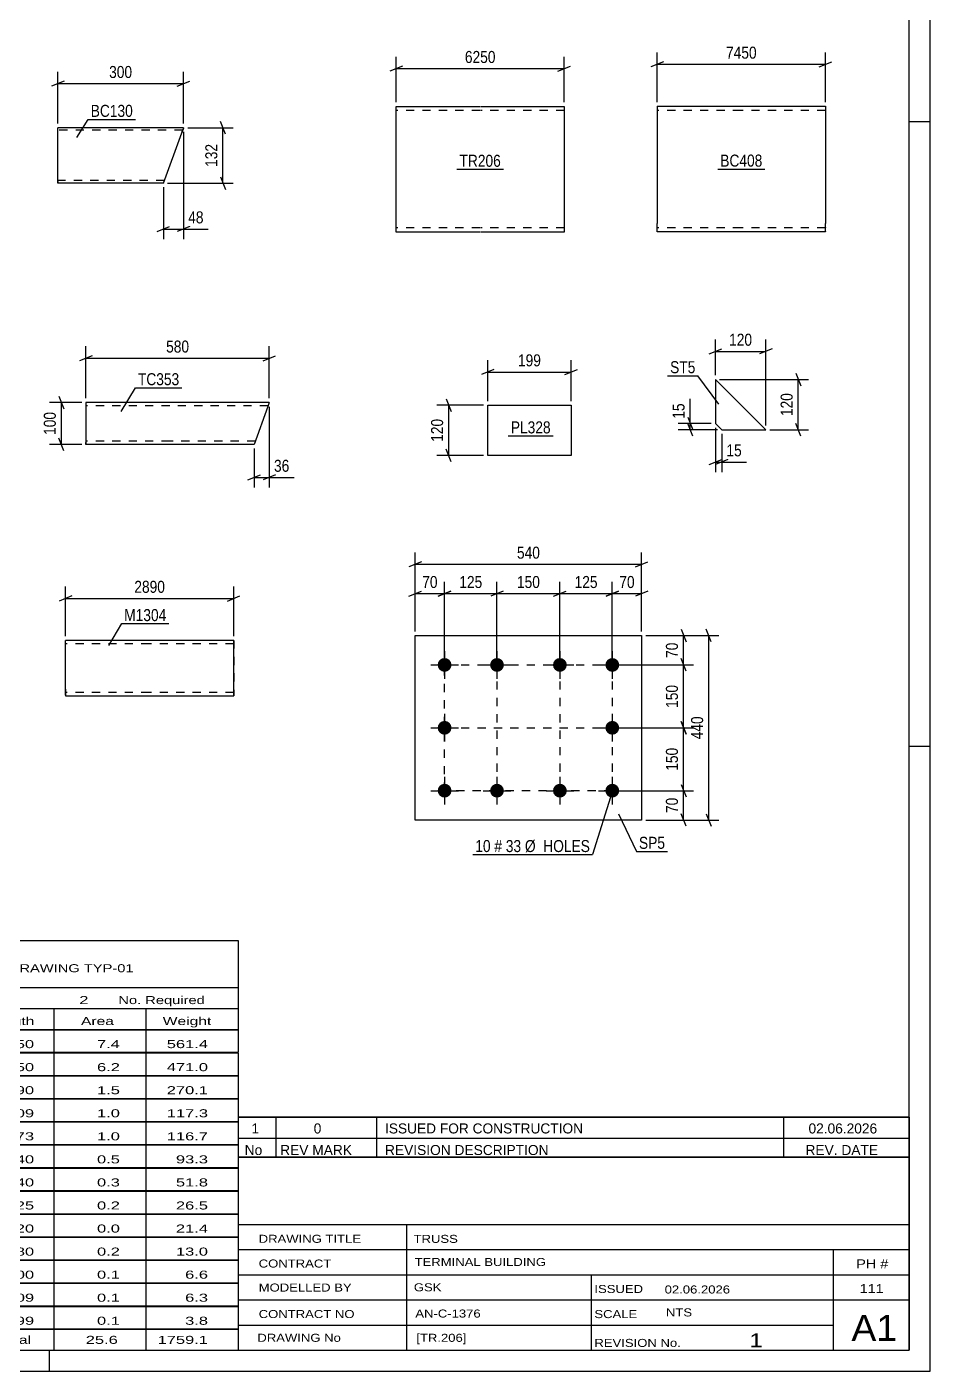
# Model space of a CAD drawing. Header units: millimetres. Extents: x 0 to 841, y 0 to 594.
# Drawn here: x 625.6 to 841, y 0 to 320.7 of the extents above; entities that cross this region are included whole.
import ezdxf

# ---------------------------------------------------------------- set-up
doc = ezdxf.new("R2010")
doc.units = ezdxf.units.MM
doc.linetypes.add('DXK_LINE_DOT2', pattern=[3.9198, 1.9599, -1.9599])
doc.styles.add('Arial Narrow', font='ARIALN.TTF', dxfattribs={"height": 0.2})

# ---------------------------------------------------------------- blocks, each defined once
blk = doc.blocks.new('Unknown-570388617-1134')
at = {"color": 5, "linetype": 'Continuous'}
for p, q in [((841, 0), (841, 594)), ((836, 5), (836, 589)), ((841, 298), (836, 298)), ((841, 149), (836, 149)), ((5, 5), (836, 5)), ((631, 0), (631, 5)), ((0, 0), (841, 0))]:
    blk.add_line(p, q, dxfattribs=at)
blk = doc.blocks.new('Part-570388617-13727 - 13726')
at = {"color": 2, "linetype": 'Continuous'}
for p, q in [((662.95, 296.62), (632.95, 296.62)), ((632.95, 283.51), (632.95, 296.62)), ((658.14, 283.42), (662.51, 295.42)), ((662.91, 296.53), (662.51, 295.42)), ((662.95, 296.62), (662.91, 296.53)), ((632.95, 283.42), (632.95, 283.51)), ((658.14, 283.42), (632.95, 283.42))]:
    blk.add_line(p, q, dxfattribs=at)
at = {"color": 7, "linetype": 'DXK_LINE_DOT2'}
for p, q in [((662.73, 296.02), (632.95, 296.02)), ((662.51, 295.42), (662.82, 296.27)), ((658.36, 284.02), (632.95, 284.02)), ((632.95, 283.77), (632.95, 283.42)), ((658.18, 283.51), (658.14, 283.42))]:
    blk.add_line(p, q, dxfattribs=at)
blk = doc.blocks.new('Part-570388617-13711 - 13710')
at = {"color": 2, "linetype": 'Continuous'}
for p, q in [((659.67, 231.08), (639.67, 231.08)), ((639.67, 231.08), (639.67, 222.68)), ((683.41, 231.08), (659.77, 231.08)), ((683.41, 231.08), (683.05, 230.09)), ((683.05, 230.09), (679.77, 221.08)), ((639.67, 222.68), (639.67, 221.55)), ((639.67, 221.55), (639.67, 221.08)), ((659.67, 221.08), (639.67, 221.08)), ((679.77, 221.08), (659.77, 221.08))]:
    blk.add_line(p, q, dxfattribs=at)
at = {"color": 7, "linetype": 'DXK_LINE_DOT2'}
for p, q in [((659.67, 230.28), (639.67, 230.28)), ((683.12, 230.28), (659.77, 230.28)), ((682.83, 229.48), (682.83, 229.48)), ((659.67, 221.88), (639.67, 221.88)), ((639.67, 221.08), (639.67, 221.55)), ((680.06, 221.88), (659.77, 221.88))]:
    blk.add_line(p, q, dxfattribs=at)
blk = doc.blocks.new('Part-570388617-11878 - 11877')
at = {"color": 2, "linetype": 'Continuous'}
for p, q in [((654.82, 174.32), (634.82, 174.32)), ((634.82, 162.72), (634.82, 174.32)), ((674.92, 174.32), (654.92, 174.32)), ((674.92, 161.12), (674.92, 174.32)), ((634.82, 162.72), (634.82, 161.12)), ((634.82, 161.12), (654.82, 161.12)), ((654.92, 161.12), (674.92, 161.12))]:
    blk.add_line(p, q, dxfattribs=at)
at = {"color": 7, "linetype": 'DXK_LINE_DOT2'}
for p, q in [((654.82, 173.52), (634.82, 173.52)), ((674.92, 173.52), (654.92, 173.52)), ((674.92, 174.32), (674.92, 161.12)), ((634.82, 161.25), (634.82, 162.72)), ((634.82, 161.92), (634.82, 161.98)), ((654.82, 161.92), (634.82, 161.92)), ((674.92, 161.92), (654.92, 161.92))]:
    blk.add_line(p, q, dxfattribs=at)
blk = doc.blocks.new('Part-570388617-11922 - 11921')
at = {"color": 2, "linetype": 'Continuous'}
for p, q in [((718.21, 131.47), (718.21, 175.47)), ((718.21, 175.47), (772.21, 175.47)), ((772.21, 175.47), (772.21, 131.47)), ((772.21, 131.47), (718.21, 131.47))]:
    blk.add_line(p, q, dxfattribs=at)
blk = doc.blocks.new('Bolt-570388617-11923 - 11921')
at = {"linetype": 'Continuous'}
for points in [[(725.21, 170.12, -1), (725.21, 166.82, -1)], [(737.71, 170.12, -1), (737.71, 166.82, -1)], [(752.71, 170.12, -1), (752.71, 166.82, -1)], [(765.21, 170.12, -1), (765.21, 166.82, -1)], [(725.21, 155.12, -1), (725.21, 151.82, -1)], [(765.21, 155.12, -1), (765.21, 151.82, -1)], [(725.21, 140.12, -1), (725.21, 136.82, -1)], [(737.71, 140.12, -1), (737.71, 136.82, -1)], [(752.71, 140.12, -1), (752.71, 136.82, -1)], [(765.21, 140.12, -1), (765.21, 136.82, -1)]]:
    blk.add_hatch(color=1, dxfattribs=at).paths.add_polyline_path(points)
at = {"color": 1, "linetype": 'Continuous'}
for p, q in [((725.21, 171.77), (725.21, 165.17)), ((737.71, 171.77), (737.71, 165.17)), ((752.71, 171.77), (752.71, 165.17)), ((765.21, 171.77), (765.21, 165.17)), ((721.91, 168.47), (728.51, 168.47)), ((734.41, 168.47), (741.01, 168.47)), ((749.41, 168.47), (756.01, 168.47)), ((761.91, 168.47), (768.51, 168.47)), ((725.21, 156.77), (725.21, 150.17)), ((765.21, 156.77), (765.21, 150.17)), ((721.91, 153.47), (728.51, 153.47)), ((761.91, 153.47), (768.51, 153.47)), ((725.21, 141.77), (725.21, 135.17)), ((737.71, 141.77), (737.71, 135.17)), ((752.71, 141.77), (752.71, 135.17)), ((765.21, 141.77), (765.21, 135.17)), ((721.91, 138.47), (728.51, 138.47)), ((734.41, 138.47), (741.01, 138.47)), ((749.41, 138.47), (756.01, 138.47)), ((761.91, 138.47), (768.51, 138.47))]:
    blk.add_line(p, q, dxfattribs=at)
blk = doc.blocks.new('Part-570388617-11931 - 11930')
at = {"color": 2, "linetype": 'Continuous'}
for p, q in [((789.8, 236.57), (789.8, 226.07)), ((789.8, 236.57), (801.8, 224.57)), ((789.8, 226.07), (791.3, 224.57)), ((791.3, 224.57), (801.8, 224.57))]:
    blk.add_line(p, q, dxfattribs=at)
blk = doc.blocks.new('Part-570388617-11969 - 11968')
at = {"color": 2, "linetype": 'Continuous'}
for p, q in [((735.49, 218.43), (735.49, 230.43)), ((735.49, 230.43), (755.4, 230.43)), ((755.4, 230.43), (755.4, 218.43)), ((755.4, 218.43), (735.49, 218.43))]:
    blk.add_line(p, q, dxfattribs=at)
blk = doc.blocks.new('Part-570388617-11981 - 11980')
at = {"color": 2, "linetype": 'Continuous'}
for p, q in [((713.65, 273.71), (713.65, 301.71)), ((713.65, 301.71), (733.65, 301.71)), ((733.75, 301.71), (753.75, 301.71)), ((753.75, 301.71), (753.75, 299.71)), ((753.75, 299.71), (753.75, 271.71)), ((713.65, 271.71), (713.65, 273.71)), ((733.65, 271.71), (713.65, 271.71)), ((753.75, 271.71), (733.75, 271.71))]:
    blk.add_line(p, q, dxfattribs=at)
at = {"color": 7, "linetype": 'DXK_LINE_DOT2'}
for p, q in [((733.65, 300.71), (713.65, 300.71)), ((753.75, 300.71), (733.75, 300.71)), ((713.65, 271.86), (713.65, 273.71)), ((713.65, 272.71), (713.65, 272.78)), ((733.65, 272.71), (713.65, 272.71)), ((753.75, 272.71), (733.75, 272.71)), ((753.75, 272.71), (753.75, 272.78))]:
    blk.add_line(p, q, dxfattribs=at)
blk = doc.blocks.new('Part-570388617-11992 - 11991')
at = {"color": 2, "linetype": 'Continuous'}
for p, q in [((775.93, 301.75), (775.93, 299.75)), ((775.93, 301.75), (795.93, 301.75)), ((796.03, 301.75), (816.03, 301.75)), ((816.03, 301.75), (816.03, 299.75)), ((775.93, 299.75), (775.93, 273.75)), ((816.03, 299.75), (816.03, 273.75)), ((775.93, 271.75), (775.93, 273.75)), ((816.03, 271.75), (816.03, 273.75)), ((795.93, 271.75), (775.93, 271.75)), ((816.03, 271.75), (796.03, 271.75))]:
    blk.add_line(p, q, dxfattribs=at)
at = {"color": 7, "linetype": 'DXK_LINE_DOT2'}
for p, q in [((795.93, 300.75), (775.93, 300.75)), ((775.93, 300.45), (775.93, 299.75)), ((816.03, 300.75), (796.03, 300.75)), ((775.93, 272.75), (775.93, 272.82)), ((775.93, 272.75), (775.93, 272.82)), ((795.93, 272.75), (775.93, 272.75)), ((816.03, 272.75), (796.03, 272.75)), ((816.03, 272.75), (816.03, 273.75)), ((816.03, 272.82), (816.03, 272.75)), ((816.03, 271.9), (816.03, 271.75))]:
    blk.add_line(p, q, dxfattribs=at)
blk = doc.blocks.new('Rectangle-570388617-13174 - 11921')
at = {"color": 1, "linetype": 'DXK_LINE_DOT2'}
blk.add_lwpolyline([(725.21, 168.47), (765.21, 168.47), (765.21, 138.47), (725.21, 138.47), (725.21, 168.47)], close=True, dxfattribs=at)
blk = doc.blocks.new('Line-570388617-13184 - 11921')
at = {"color": 1, "linetype": 'DXK_LINE_DOT2'}
blk.add_line((737.71, 168.47), (737.71, 138.47), dxfattribs=at)
blk = doc.blocks.new('Line-570388617-13191 - 11921')
at = {"color": 1, "linetype": 'DXK_LINE_DOT2'}
blk.add_line((752.71, 168.47), (752.71, 138.47), dxfattribs=at)
blk = doc.blocks.new('Line-570388617-13198 - 11921')
at = {"color": 1, "linetype": 'DXK_LINE_DOT2'}
blk.add_line((725.21, 153.47), (765.21, 153.47), dxfattribs=at)
blk = doc.blocks.new('StraightDimension-570388617-13828 - 13726')
at = {"color": 7, "linetype": 'Continuous'}
for p, q in [((663.95, 296.62), (674.76, 296.62)), ((672.96, 295.12), (671.76, 298.12)), ((672.36, 283.42), (672.36, 296.62)), ((659.14, 283.42), (674.76, 283.42)), ((671.76, 284.92), (672.96, 281.92))]:
    blk.add_line(p, q, dxfattribs=at)
at = {"color": 0}
blk.add_wipeout([(671.61, 293.36), (667.41, 293.36), (667.41, 286.68), (671.61, 286.68)], dxfattribs=at)
at = {"color": 3, "style": 'Arial Narrow'}
blk.add_text('132', height=2.863, rotation=90.0002, dxfattribs=at).set_placement((671.01, 287.28))
blk = doc.blocks.new('StraightDimension-570388617-13783 - 13726')
at = {"color": 7, "linetype": 'Continuous'}
for p, q in [((632.95, 297.62), (632.95, 309.99)), ((662.95, 297.62), (662.95, 309.99)), ((634.45, 307.74), (631.45, 306.54)), ((632.95, 307.14), (662.95, 307.14)), ((661.45, 306.54), (664.45, 307.74))]:
    blk.add_line(p, q, dxfattribs=at)
at = {"color": 0}
blk.add_wipeout([(651.29, 307.89), (651.29, 312.09), (644.61, 312.09), (644.61, 307.89)], dxfattribs=at)
at = {"color": 3, "style": 'Arial Narrow'}
blk.add_text('300', height=2.863, dxfattribs=at).set_placement((645.21, 308.49))
blk = doc.blocks.new('StraightDimension-570388617-13800 - 13726')
at = {"color": 7, "linetype": 'Continuous'}
for p, q in [((662.95, 295.62), (662.95, 270.06)), ((658.14, 282.42), (658.14, 270.06)), ((656.64, 271.86), (659.64, 273.06)), ((664.45, 273.06), (661.45, 271.86)), ((658.14, 272.46), (662.95, 272.46))]:
    blk.add_line(p, q, dxfattribs=at)
at = {"color": 0}
blk.add_wipeout([(668.33, 273.21), (668.33, 277.41), (663.47, 277.41), (663.47, 273.21)], dxfattribs=at)
at = {"color": 7, "linetype": 'Continuous'}
blk.add_line((662.95, 272.46), (668.85, 272.46), dxfattribs=at)
blk.add_line((662.95, 272.46), (668.85, 272.46), dxfattribs=at)
at = {"color": 3, "style": 'Arial Narrow'}
blk.add_text('48', height=2.863, dxfattribs=at).set_placement((664.07, 273.81))
blk = doc.blocks.new('StraightDimension-570388617-13763 - 13710')
at = {"color": 7, "linetype": 'Continuous'}
for p, q in [((683.41, 230.08), (683.41, 210.8)), ((679.77, 220.08), (679.77, 210.8)), ((678.27, 212.6), (681.27, 213.8)), ((679.77, 213.2), (683.41, 213.2)), ((684.91, 213.8), (681.91, 212.6))]:
    blk.add_line(p, q, dxfattribs=at)
at = {"color": 0}
blk.add_wipeout([(688.79, 213.95), (688.79, 218.15), (683.93, 218.15), (683.93, 213.95)], dxfattribs=at)
at = {"color": 7, "linetype": 'Continuous'}
blk.add_line((683.41, 213.2), (689.31, 213.2), dxfattribs=at)
blk.add_line((683.41, 213.2), (689.31, 213.2), dxfattribs=at)
at = {"color": 3, "style": 'Arial Narrow'}
blk.add_text('36', height=2.863, dxfattribs=at).set_placement((684.53, 214.55))
blk = doc.blocks.new('StraightDimension-570388617-13733 - 13710')
at = {"color": 7, "linetype": 'Continuous'}
for p, q in [((639.67, 232.08), (639.67, 244.49)), ((683.41, 232.08), (683.41, 244.49)), ((641.17, 242.24), (638.17, 241.04)), ((639.67, 241.64), (683.41, 241.64)), ((681.91, 241.04), (684.91, 242.24))]:
    blk.add_line(p, q, dxfattribs=at)
at = {"color": 0}
blk.add_wipeout([(664.88, 242.39), (664.88, 246.59), (658.2, 246.59), (658.2, 242.39)], dxfattribs=at)
at = {"color": 3, "style": 'Arial Narrow'}
blk.add_text('580', height=2.863, dxfattribs=at).set_placement((658.8, 242.99))
blk = doc.blocks.new('StraightDimension-570388617-13752 - 13710')
at = {"color": 7, "linetype": 'Continuous'}
for p, q in [((638.67, 231.08), (630.99, 231.08)), ((633.24, 232.58), (634.44, 229.58)), ((633.84, 221.08), (633.84, 231.08)), ((634.44, 219.58), (633.24, 222.58)), ((638.67, 221.08), (630.99, 221.08))]:
    blk.add_line(p, q, dxfattribs=at)
at = {"color": 0}
blk.add_wipeout([(633.09, 229.42), (628.89, 229.42), (628.89, 222.74), (633.09, 222.74)], dxfattribs=at)
at = {"color": 3, "style": 'Arial Narrow'}
blk.add_text('100', height=2.863, rotation=90.0002, dxfattribs=at).set_placement((632.49, 223.34))
blk = doc.blocks.new('StraightDimension-570388617-12078 - 11877')
at = {"color": 7, "linetype": 'Continuous'}
for p, q in [((634.82, 175.32), (634.82, 187.17)), ((674.92, 175.32), (674.92, 187.17)), ((636.32, 184.92), (633.32, 183.72)), ((634.82, 184.32), (674.92, 184.32)), ((673.42, 183.72), (676.42, 184.92))]:
    blk.add_line(p, q, dxfattribs=at)
at = {"color": 0}
blk.add_wipeout([(659.13, 185.07), (659.13, 189.27), (650.62, 189.27), (650.62, 185.07)], dxfattribs=at)
at = {"color": 3, "style": 'Arial Narrow'}
blk.add_text('2890', height=2.863, dxfattribs=at).set_placement((651.22, 185.67))
blk = doc.blocks.new('StraightDimension-570388617-12173 - 11921')
at = {"color": 7, "linetype": 'Continuous'}
for p, q in [((766.21, 138.47), (784.61, 138.47)), ((781.61, 139.97), (782.81, 136.97)), ((782.21, 131.47), (782.21, 138.47)), ((782.81, 129.97), (781.61, 132.97)), ((773.21, 131.47), (784.61, 131.47))]:
    blk.add_line(p, q, dxfattribs=at)
at = {"color": 0}
blk.add_wipeout([(781.46, 137.39), (777.26, 137.39), (777.26, 132.54), (781.46, 132.54)], dxfattribs=at)
at = {"color": 3, "style": 'Arial Narrow'}
blk.add_text('70', height=2.863, rotation=90.0002, dxfattribs=at).set_placement((780.86, 133.14))
blk = doc.blocks.new('StraightDimension-570388617-12186 - 11921')
at = {"color": 7, "linetype": 'Continuous'}
for p, q in [((788.81, 173.97), (787.61, 176.97)), ((773.21, 175.47), (790.61, 175.47)), ((788.21, 131.47), (788.21, 175.47)), ((787.61, 132.97), (788.81, 129.97)), ((773.21, 131.47), (790.61, 131.47))]:
    blk.add_line(p, q, dxfattribs=at)
at = {"color": 0}
blk.add_wipeout([(787.46, 156.81), (783.26, 156.81), (783.26, 150.12), (787.46, 150.12)], dxfattribs=at)
at = {"color": 3, "style": 'Arial Narrow'}
blk.add_text('440', height=2.863, rotation=90.0002, dxfattribs=at).set_placement((786.86, 150.72))
blk = doc.blocks.new('StraightDimension-570388617-12210 - 11921')
at = {"color": 7, "linetype": 'Continuous'}
for p, q in [((719.71, 193.07), (716.71, 191.87)), ((718.21, 176.47), (718.21, 195.32)), ((718.21, 192.47), (772.21, 192.47)), ((770.71, 191.87), (773.71, 193.07)), ((772.21, 176.47), (772.21, 195.32))]:
    blk.add_line(p, q, dxfattribs=at)
at = {"color": 0}
blk.add_wipeout([(748.55, 193.22), (748.55, 197.42), (741.87, 197.42), (741.87, 193.22)], dxfattribs=at)
at = {"color": 3, "style": 'Arial Narrow'}
blk.add_text('540', height=2.863, dxfattribs=at).set_placement((742.47, 193.82))
blk = doc.blocks.new('StraightDimension-570388617-12170 - 11921')
at = {"color": 7, "linetype": 'Continuous'}
for p, q in [((781.61, 176.97), (782.81, 173.97)), ((773.21, 175.47), (784.61, 175.47)), ((782.21, 168.47), (782.21, 175.47)), ((782.81, 166.97), (781.61, 169.97)), ((766.21, 168.47), (784.61, 168.47))]:
    blk.add_line(p, q, dxfattribs=at)
at = {"color": 0}
blk.add_wipeout([(781.46, 174.39), (777.26, 174.39), (777.26, 169.54), (781.46, 169.54)], dxfattribs=at)
at = {"color": 3, "style": 'Arial Narrow'}
blk.add_text('70', height=2.863, rotation=90.0002, dxfattribs=at).set_placement((780.86, 170.14))
blk = doc.blocks.new('StraightDimension-570388617-12171 - 11921')
at = {"color": 7, "linetype": 'Continuous'}
for p, q in [((782.81, 166.97), (781.61, 169.97)), ((766.21, 168.47), (784.61, 168.47)), ((782.21, 153.47), (782.21, 168.47)), ((781.61, 154.97), (782.81, 151.97)), ((766.21, 153.47), (784.61, 153.47))]:
    blk.add_line(p, q, dxfattribs=at)
at = {"color": 0}
blk.add_wipeout([(781.46, 164.31), (777.26, 164.31), (777.26, 157.62), (781.46, 157.62)], dxfattribs=at)
at = {"color": 3, "style": 'Arial Narrow'}
blk.add_text('150', height=2.863, rotation=90.0002, dxfattribs=at).set_placement((780.86, 158.22))
blk = doc.blocks.new('StraightDimension-570388617-12172 - 11921')
at = {"color": 7, "linetype": 'Continuous'}
for p, q in [((782.81, 151.97), (781.61, 154.97)), ((766.21, 153.47), (784.61, 153.47)), ((782.21, 138.47), (782.21, 153.47)), ((766.21, 138.47), (784.61, 138.47)), ((781.61, 139.97), (782.81, 136.97))]:
    blk.add_line(p, q, dxfattribs=at)
at = {"color": 0}
blk.add_wipeout([(781.46, 149.31), (777.26, 149.31), (777.26, 142.62), (781.46, 142.62)], dxfattribs=at)
at = {"color": 3, "style": 'Arial Narrow'}
blk.add_text('150', height=2.863, rotation=90.0002, dxfattribs=at).set_placement((780.86, 143.22))
blk = doc.blocks.new('StraightDimension-570388617-12190 - 11921')
at = {"color": 7, "linetype": 'Continuous'}
for p, q in [((763.71, 184.87), (766.71, 186.07)), ((765.21, 169.47), (765.21, 188.32)), ((773.71, 186.07), (770.71, 184.87)), ((772.21, 176.47), (772.21, 188.32)), ((765.21, 185.47), (772.21, 185.47))]:
    blk.add_line(p, q, dxfattribs=at)
at = {"color": 0}
blk.add_wipeout([(771.14, 186.22), (771.14, 190.42), (766.28, 190.42), (766.28, 186.22)], dxfattribs=at)
at = {"color": 3, "style": 'Arial Narrow'}
blk.add_text('70', height=2.863, dxfattribs=at).set_placement((766.88, 186.82))
blk = doc.blocks.new('StraightDimension-570388617-12191 - 11921')
at = {"color": 7, "linetype": 'Continuous'}
for p, q in [((751.21, 184.87), (754.21, 186.07)), ((752.71, 169.47), (752.71, 188.32)), ((766.71, 186.07), (763.71, 184.87)), ((765.21, 169.47), (765.21, 188.32)), ((752.71, 185.47), (765.21, 185.47))]:
    blk.add_line(p, q, dxfattribs=at)
at = {"color": 0}
blk.add_wipeout([(762.3, 186.22), (762.3, 190.42), (755.62, 190.42), (755.62, 186.22)], dxfattribs=at)
at = {"color": 3, "style": 'Arial Narrow'}
blk.add_text('125', height=2.863, dxfattribs=at).set_placement((756.22, 186.82))
blk = doc.blocks.new('StraightDimension-570388617-12192 - 11921')
at = {"color": 7, "linetype": 'Continuous'}
for p, q in [((739.21, 186.07), (736.21, 184.87)), ((737.71, 169.47), (737.71, 188.32)), ((751.21, 184.87), (754.21, 186.07)), ((752.71, 169.47), (752.71, 188.32)), ((737.71, 185.47), (752.71, 185.47))]:
    blk.add_line(p, q, dxfattribs=at)
at = {"color": 0}
blk.add_wipeout([(748.55, 186.22), (748.55, 190.42), (741.87, 190.42), (741.87, 186.22)], dxfattribs=at)
at = {"color": 3, "style": 'Arial Narrow'}
blk.add_text('150', height=2.863, dxfattribs=at).set_placement((742.47, 186.82))
blk = doc.blocks.new('StraightDimension-570388617-12193 - 11921')
at = {"color": 7, "linetype": 'Continuous'}
for p, q in [((723.71, 184.87), (726.71, 186.07)), ((725.21, 169.47), (725.21, 188.32)), ((739.21, 186.07), (736.21, 184.87)), ((737.71, 169.47), (737.71, 188.32)), ((725.21, 185.47), (737.71, 185.47))]:
    blk.add_line(p, q, dxfattribs=at)
at = {"color": 0}
blk.add_wipeout([(734.8, 186.22), (734.8, 190.42), (728.12, 190.42), (728.12, 186.22)], dxfattribs=at)
at = {"color": 3, "style": 'Arial Narrow'}
blk.add_text('125', height=2.863, dxfattribs=at).set_placement((728.72, 186.82))
blk = doc.blocks.new('StraightDimension-570388617-12194 - 11921')
at = {"color": 7, "linetype": 'Continuous'}
for p, q in [((716.71, 184.87), (719.71, 186.07)), ((718.21, 176.47), (718.21, 188.32)), ((726.71, 186.07), (723.71, 184.87)), ((725.21, 169.47), (725.21, 188.32)), ((718.21, 185.47), (725.21, 185.47))]:
    blk.add_line(p, q, dxfattribs=at)
at = {"color": 0}
blk.add_wipeout([(724.14, 186.22), (724.14, 190.42), (719.28, 190.42), (719.28, 186.22)], dxfattribs=at)
at = {"color": 3, "style": 'Arial Narrow'}
blk.add_text('70', height=2.863, dxfattribs=at).set_placement((719.88, 186.82))
blk = doc.blocks.new('StraightDimension-570388617-12222 - 11930')
at = {"color": 7, "linetype": 'Continuous'}
for p, q in [((788.8, 226.07), (780.94, 226.07)), ((790.3, 224.57), (780.94, 224.57)), ((783.19, 227.57), (784.39, 224.57)), ((784.39, 223.07), (783.19, 226.07)), ((783.79, 224.57), (783.79, 226.07))]:
    blk.add_line(p, q, dxfattribs=at)
at = {"color": 0}
blk.add_wipeout([(783.04, 231.45), (778.84, 231.45), (778.84, 226.6), (783.04, 226.6)], dxfattribs=at)
at = {"color": 7, "linetype": 'Continuous'}
blk.add_line((783.79, 226.07), (783.79, 231.98), dxfattribs=at)
blk.add_line((783.79, 226.07), (783.79, 231.98), dxfattribs=at)
at = {"color": 3, "style": 'Arial Narrow'}
blk.add_text('15', height=2.863, rotation=90.0002, dxfattribs=at).set_placement((782.44, 227.2))
blk = doc.blocks.new('StraightDimension-570388617-12214 - 11930')
at = {"color": 7, "linetype": 'Continuous'}
for p, q in [((789.8, 225.07), (789.8, 214.48)), ((791.3, 223.57), (791.3, 214.48)), ((788.3, 216.28), (791.3, 217.48)), ((792.8, 217.48), (789.8, 216.28)), ((789.8, 216.88), (791.3, 216.88))]:
    blk.add_line(p, q, dxfattribs=at)
at = {"color": 0}
blk.add_wipeout([(796.68, 217.63), (796.68, 221.83), (791.82, 221.83), (791.82, 217.63)], dxfattribs=at)
at = {"color": 7, "linetype": 'Continuous'}
blk.add_line((791.3, 216.88), (797.21, 216.88), dxfattribs=at)
blk.add_line((791.3, 216.88), (797.21, 216.88), dxfattribs=at)
at = {"color": 3, "style": 'Arial Narrow'}
blk.add_text('15', height=2.863, dxfattribs=at).set_placement((792.42, 218.23))
blk = doc.blocks.new('StraightDimension-570388617-12226 - 11930')
at = {"color": 7, "linetype": 'Continuous'}
for p, q in [((808.97, 238.07), (810.17, 235.07)), ((790.8, 236.57), (811.97, 236.57)), ((809.57, 224.57), (809.57, 236.57)), ((802.8, 224.57), (811.97, 224.57)), ((810.17, 223.07), (808.97, 226.07))]:
    blk.add_line(p, q, dxfattribs=at)
at = {"color": 0}
blk.add_wipeout([(808.82, 233.91), (804.62, 233.91), (804.62, 227.23), (808.82, 227.23)], dxfattribs=at)
at = {"color": 3, "style": 'Arial Narrow'}
blk.add_text('120', height=2.863, rotation=90.0002, dxfattribs=at).set_placement((808.22, 227.83))
blk = doc.blocks.new('StraightDimension-570388617-12218 - 11930')
at = {"color": 7, "linetype": 'Continuous'}
for p, q in [((788.3, 242.67), (791.3, 243.87)), ((789.8, 237.57), (789.8, 246.12)), ((803.3, 243.87), (800.3, 242.67)), ((801.8, 225.57), (801.8, 246.12)), ((789.8, 243.27), (801.8, 243.27))]:
    blk.add_line(p, q, dxfattribs=at)
at = {"color": 0}
blk.add_wipeout([(799.14, 244.02), (799.14, 248.22), (792.46, 248.22), (792.46, 244.02)], dxfattribs=at)
at = {"color": 3, "style": 'Arial Narrow'}
blk.add_text('120', height=2.863, dxfattribs=at).set_placement((793.06, 244.62))
blk = doc.blocks.new('StraightDimension-570388617-12234 - 11968')
at = {"color": 7, "linetype": 'Continuous'}
for p, q in [((735.49, 231.43), (735.49, 241.2)), ((755.4, 231.43), (755.4, 241.2)), ((736.99, 238.95), (733.99, 237.75)), ((735.49, 238.35), (755.4, 238.35)), ((753.9, 237.75), (756.9, 238.95))]:
    blk.add_line(p, q, dxfattribs=at)
at = {"color": 0}
blk.add_wipeout([(748.79, 239.1), (748.79, 243.3), (742.11, 243.3), (742.11, 239.1)], dxfattribs=at)
at = {"color": 3, "style": 'Arial Narrow'}
blk.add_text('199', height=2.863, dxfattribs=at).set_placement((742.71, 239.7))
blk = doc.blocks.new('StraightDimension-570388617-12230 - 11968')
at = {"color": 7, "linetype": 'Continuous'}
for p, q in [((725.6, 231.93), (726.8, 228.93)), ((734.49, 230.43), (723.35, 230.43)), ((726.2, 218.43), (726.2, 230.43)), ((734.49, 218.43), (723.35, 218.43)), ((726.8, 216.93), (725.6, 219.93))]:
    blk.add_line(p, q, dxfattribs=at)
at = {"color": 0}
blk.add_wipeout([(725.45, 227.77), (721.25, 227.77), (721.25, 221.09), (725.45, 221.09)], dxfattribs=at)
at = {"color": 3, "style": 'Arial Narrow'}
blk.add_text('120', height=2.863, rotation=90.0002, dxfattribs=at).set_placement((724.85, 221.69))
blk = doc.blocks.new('StraightDimension-570388617-12238 - 11980')
at = {"color": 7, "linetype": 'Continuous'}
for p, q in [((715.15, 311.32), (712.15, 310.12)), ((713.65, 302.71), (713.65, 313.57)), ((752.25, 310.12), (755.25, 311.32)), ((753.75, 302.71), (753.75, 313.57)), ((713.65, 310.72), (753.75, 310.72))]:
    blk.add_line(p, q, dxfattribs=at)
at = {"color": 0}
blk.add_wipeout([(737.96, 311.47), (737.96, 315.67), (729.45, 315.67), (729.45, 311.47)], dxfattribs=at)
at = {"color": 3, "style": 'Arial Narrow'}
blk.add_text('6250', height=2.863, dxfattribs=at).set_placement((730.05, 312.07))
blk = doc.blocks.new('StraightDimension-570388617-12242 - 11991')
at = {"color": 7, "linetype": 'Continuous'}
for p, q in [((775.93, 302.75), (775.93, 314.6)), ((816.03, 302.75), (816.03, 314.6)), ((777.43, 312.35), (774.43, 311.15)), ((775.93, 311.75), (816.03, 311.75)), ((814.53, 311.15), (817.53, 312.35))]:
    blk.add_line(p, q, dxfattribs=at)
at = {"color": 0}
blk.add_wipeout([(800.24, 312.5), (800.24, 316.7), (791.73, 316.7), (791.73, 312.5)], dxfattribs=at)
at = {"color": 3, "style": 'Arial Narrow'}
blk.add_text('7450', height=2.863, dxfattribs=at).set_placement((792.33, 313.1))
blk = doc.blocks.new('Mark-570388617-13793 - 13726')
at = {"color": 0}
blk.add_wipeout([(650.87, 299.22), (650.87, 302.22), (640.82, 302.22), (640.82, 299.22)], dxfattribs=at)
blk.add_wipeout([(650.87, 299.22), (650.87, 302.22), (640.82, 302.22), (640.82, 299.22)], dxfattribs=at)
at = {"color": 30, "linetype": 'Continuous'}
for p, q in [((637.47, 294.33), (640.22, 298.62)), ((640.22, 298.62), (651.47, 298.62))]:
    blk.add_line(p, q, dxfattribs=at)
at = {"color": 3, "style": 'Arial Narrow'}
blk.add_text('BC130', height=2.863, dxfattribs=at).set_placement((640.82, 299.22))
blk = doc.blocks.new('Unknown-570388617-14754')
at = {"color": 7, "linetype": 'Continuous'}
for p, q in [((676, 51.05), (676, 5)), ((676, 51.05), (836, 51.05)), ((836, 51), (836, 5)), ((676, 35), (836, 35)), ((716.14, 35), (716.14, 5)), ((676, 29), (836, 29)), ((818, 5.05), (818, 29.05)), ((676, 23), (836, 23)), ((760.14, 23), (760.14, 5)), ((676, 17), (836, 17)), ((676, 11), (818, 11)), ((676, 5), (836, 5))]:
    blk.add_line(p, q, dxfattribs=at)
at = {"color": 7, "style": 'Arial Narrow'}
for s, height, width, p in [('DRAWING TITLE', 1.9089, 1.425378, (680.88, 30.61)), ('TRUSS', 1.909, 1.425378, (717.81, 30.59)), ('CONTRACT', 1.909, 1.425378, (680.88, 24.71)), ('TERMINAL BUILDING', 1.9089, 1.425378, (718.06, 25.07)), ('MODELLED BY', 1.9089, 1.425378, (680.88, 18.98)), ('GSK', 1.909, 1.425378, (717.88, 19.04)), ('ISSUED', 1.909, 1.425378, (760.94, 18.64)), ('02.06.2026', 1.909, 1.425378, (777.69, 18.52)), ('CONTRACT NO', 1.9089, 1.425378, (680.88, 12.66)), ('AN-C-1376', 1.909, 1.425378, (718.23, 12.78)), ('SCALE', 1.909, 1.425378, (760.94, 12.65)), ('A1', 6.204, 1.25, (822.24, 7.2)), ('DRAWING No', 1.909, 1.425378, (680.56, 7)), ('[TR.206]', 1.909, 1.425378, (718.46, 6.99)), ('REVISION No.', 1.9089, 1.425378, (760.94, 5.77)), ('1', 3.34, 1.5, (797.91, 5.68))]:
    blk.add_text(s, height=height, dxfattribs=dict(at, width=width)).set_placement(p)
at = {"color": 7, "linetype": 'Continuous', "style": 'Arial Narrow'}
for s, height, width, p in [('PH #', 2.1, 1.42538, (823.4, 24.55)), ('111', 2.1, 1.42538, (824.19, 18.65)), ('NTS', 1.909, 1.425378, (778, 13.05))]:
    blk.add_text(s, height=height, dxfattribs=dict(at, width=width)).set_placement(p)
blk = doc.blocks.new('Unknown-570388617-14755')
at = {"color": 7, "linetype": 'Continuous'}
for p, q in [((516, 102.75), (676, 102.75)), ((516, 91.5), (516, 102.75)), ((676, 102.75), (676, 91.5)), ((516, 91.5), (676, 91.5)), ((516, 91.5), (516, 86.5)), ((676, 91.5), (676, 86.5)), ((516, 86.5), (676, 86.5)), ((516, 86.5), (516, 81.5)), ((540, 86.5), (540, 81.5)), ((575.5, 86.5), (575.5, 81.5)), ((601.5, 86.5), (601.5, 81.5)), ((614.5, 86.5), (614.5, 81.5)), ((632, 86.5), (632, 81.5)), ((654, 86.5), (654, 81.5)), ((676, 86.5), (676, 81.5)), ((516, 81.5), (676, 81.5)), ((516, 81.45), (516, 76.05)), ((516, 81.45), (676, 81.45)), ((540, 81.5), (540, 76)), ((575.5, 81.5), (575.5, 76)), ((601.5, 81.5), (601.5, 76)), ((614.5, 81.5), (614.5, 76)), ((632, 81.5), (632, 76)), ((654, 81.5), (654, 76)), ((676, 81.45), (676, 76.05)), ((516, 76.05), (676, 76.05)), ((516, 75.95), (516, 70.55)), ((516, 75.95), (676, 75.95)), ((540, 76), (540, 70.5)), ((575.5, 76), (575.5, 70.5)), ((601.5, 76), (601.5, 70.5)), ((614.5, 76), (614.5, 70.5)), ((632, 76), (632, 70.5)), ((654, 76), (654, 70.5)), ((676, 75.95), (676, 70.55)), ((516, 70.55), (676, 70.55)), ((516, 70.45), (516, 65.05)), ((516, 70.45), (676, 70.45)), ((540, 70.5), (540, 65)), ((575.5, 70.5), (575.5, 65)), ((601.5, 70.5), (601.5, 65)), ((614.5, 70.5), (614.5, 65)), ((632, 70.5), (632, 65)), ((654, 70.5), (654, 65)), ((676, 70.45), (676, 65.05)), ((516, 65.05), (676, 65.05)), ((516, 64.95), (516, 59.55)), ((516, 64.95), (676, 64.95)), ((540, 65), (540, 59.5)), ((575.5, 65), (575.5, 59.5)), ((601.5, 65), (601.5, 59.5)), ((614.5, 65), (614.5, 59.5)), ((632, 65), (632, 59.5)), ((654, 65), (654, 59.5)), ((676, 64.95), (676, 59.55)), ((516, 59.55), (676, 59.55)), ((516, 59.45), (516, 54.05)), ((516, 59.45), (676, 59.45)), ((540, 59.5), (540, 54)), ((575.5, 59.5), (575.5, 54)), ((601.5, 59.5), (601.5, 54)), ((614.5, 59.5), (614.5, 54)), ((632, 59.5), (632, 54)), ((654, 59.5), (654, 54)), ((676, 59.45), (676, 54.05)), ((516, 54.05), (676, 54.05)), ((516, 53.95), (516, 48.55)), ((516, 53.95), (676, 53.95)), ((540, 54), (540, 48.5)), ((575.5, 54), (575.5, 48.5)), ((601.5, 54), (601.5, 48.5)), ((614.5, 54), (614.5, 48.5)), ((632, 54), (632, 48.5)), ((654, 54), (654, 48.5)), ((676, 53.95), (676, 48.55)), ((516, 48.55), (676, 48.55)), ((516, 48.45), (516, 43.05)), ((516, 48.45), (676, 48.45)), ((540, 48.5), (540, 43)), ((575.5, 48.5), (575.5, 43)), ((601.5, 48.5), (601.5, 43)), ((614.5, 48.5), (614.5, 43)), ((632, 48.5), (632, 43)), ((654, 48.5), (654, 43)), ((676, 48.45), (676, 43.05)), ((516, 43.05), (676, 43.05)), ((516, 42.95), (516, 37.55)), ((516, 42.95), (676, 42.95)), ((540, 43), (540, 37.5)), ((575.5, 43), (575.5, 37.5)), ((601.5, 43), (601.5, 37.5)), ((614.5, 43), (614.5, 37.5)), ((632, 43), (632, 37.5)), ((654, 43), (654, 37.5)), ((676, 42.95), (676, 37.55)), ((516, 37.55), (676, 37.55)), ((516, 37.45), (516, 32.05)), ((516, 37.45), (676, 37.45)), ((540, 37.5), (540, 32)), ((575.5, 37.5), (575.5, 32)), ((601.5, 37.5), (601.5, 32)), ((614.5, 37.5), (614.5, 32)), ((632, 37.5), (632, 32)), ((654, 37.5), (654, 32)), ((676, 37.45), (676, 32.05)), ((516, 32.05), (676, 32.05)), ((516, 31.95), (516, 26.55)), ((516, 31.95), (676, 31.95)), ((540, 32), (540, 26.5)), ((575.5, 32), (575.5, 26.5)), ((601.5, 32), (601.5, 26.5)), ((614.5, 32), (614.5, 26.5)), ((632, 32), (632, 26.5)), ((654, 32), (654, 26.5)), ((676, 31.95), (676, 26.55)), ((516, 26.55), (676, 26.55)), ((516, 26.45), (516, 21.05)), ((516, 26.45), (676, 26.45)), ((540, 26.5), (540, 21)), ((575.5, 26.5), (575.5, 21)), ((601.5, 26.5), (601.5, 21)), ((614.5, 26.5), (614.5, 21)), ((632, 26.5), (632, 21)), ((654, 26.5), (654, 21)), ((676, 26.45), (676, 21.05)), ((516, 21.05), (676, 21.05)), ((516, 20.95), (516, 15.55)), ((516, 20.95), (676, 20.95)), ((540, 21), (540, 15.5)), ((575.5, 21), (575.5, 15.5)), ((601.5, 21), (601.5, 15.5)), ((614.5, 21), (614.5, 15.5)), ((632, 21), (632, 15.5)), ((654, 21), (654, 15.5)), ((676, 20.95), (676, 15.55)), ((516, 15.55), (676, 15.55)), ((516, 15.45), (516, 10.05)), ((516, 15.45), (676, 15.45)), ((540, 15.5), (540, 10)), ((575.5, 15.5), (575.5, 10)), ((601.5, 15.5), (601.5, 10)), ((614.5, 15.5), (614.5, 10)), ((632, 15.5), (632, 10)), ((654, 15.5), (654, 10)), ((676, 15.45), (676, 10.05)), ((516, 10.05), (676, 10.05)), ((516, 10), (676, 10)), ((516, 10), (516, 5)), ((632, 10), (632, 5)), ((654, 10), (654, 5)), ((676, 10), (676, 5)), ((516, 5), (676, 5))]:
    blk.add_line(p, q, dxfattribs=at)
at = {"color": 7, "style": 'Arial Narrow'}
for s, height, width, p in [('GENERAL NOTES & WELD DETAILS :', 2.8633, 1.4, (517.15, 95.06)), ('REFER TYP DRAWING TYP-01', 1.9089, 1.6, (600.7, 95.16)), ("MATERIAL LIST FOR ASSEMBLY MK'D", 1.9089, 1.6, (517.15, 87.56)), ('TR206', 1.909, 1.794707, (609.9, 87.47)), ('2', 1.91, 1.794707, (638.08, 87.56)), ('No. Required', 1.9089, 1.6, (647.41, 87.56)), ('Mark', 1.909, 1.7, (517.34, 82.5)), ('Profile', 1.909, 1.7, (550.41, 82.5)), ('Material', 1.909, 1.7, (580.54, 82.56)), ('No.', 1.909, 1.7, (605.5, 82.56)), ('Length', 1.909, 1.7, (616, 82.56)), ('Area', 1.909, 1.7, (638.5, 82.56)), ('Weight', 1.909, 1.7, (658, 82.56))]:
    blk.add_text(s, height=height, dxfattribs=dict(at, width=width)).set_placement(p)
at = {"color": 7, "linetype": 'Continuous', "style": 'Arial Narrow'}
for s, height, width, p in [('BC408', 1.909, 1.794707, (517.5, 77.06)), ('RHS300*200*10', 1.9089, 1.794707, (542, 77.06)), ('E350', 1.909, 1.794707, (581.74, 77.06)), ('1', 1.91, 1.794707, (605.86, 77.06)), ('7450', 1.909, 1.794707, (618.58, 77.06)), ('7.4', 1.909, 1.794707, (642.32, 77.06)), ('561.4', 1.909, 1.794707, (658.96, 77.06)), ('TR206', 1.909, 1.794707, (517.5, 71.56)), ('RHS300*200*10', 1.9089, 1.794707, (542, 71.56)), ('E350', 1.909, 1.794707, (581.74, 71.56)), ('1', 1.91, 1.794707, (605.86, 71.56)), ('6250', 1.909, 1.794707, (618.58, 71.56)), ('6.2', 1.909, 1.794707, (642.32, 71.56)), ('471.0', 1.909, 1.794707, (658.96, 71.56)), ('M1304', 1.909, 1.794707, (517.5, 66.06)), ('SHS132*8', 1.909, 1.794707, (542, 66.06)), ('E350', 1.909, 1.794707, (581.74, 66.06)), ('3', 1.91, 1.794707, (605.86, 66.06)), ('2890', 1.909, 1.794707, (618.58, 66.06)), ('1.5', 1.909, 1.794707, (642.32, 66.06)), ('270.1', 1.909, 1.794707, (658.96, 66.06)), ('M741', 1.909, 1.794707, (517.5, 60.56)), ('SHS132*8', 1.909, 1.794707, (542, 60.56)), ('E350', 1.909, 1.794707, (581.74, 60.56)), ('2', 1.91, 1.794707, (605.86, 60.56)), ('2009', 1.909, 1.794707, (618.58, 60.56)), ('1.0', 1.909, 1.794707, (642.32, 60.56)), ('117.3', 1.909, 1.794707, (658.96, 60.56)), ('M742', 1.909, 1.794707, (517.5, 55.06)), ('SHS132*8', 1.909, 1.794707, (542, 55.06)), ('E350', 1.909, 1.794707, (581.74, 55.06)), ('2', 1.91, 1.794707, (605.86, 55.06)), ('1973', 1.909, 1.794707, (618.58, 55.06)), ('1.0', 1.909, 1.794707, (642.32, 55.06)), ('116.7', 1.909, 1.794707, (658.96, 55.06)), ('SP5', 1.909, 1.794707, (517.5, 49.56)), ('PL25*440', 1.909, 1.794707, (542, 49.56)), ('E350', 1.909, 1.794707, (581.74, 49.56)), ('2', 1.91, 1.794707, (605.86, 49.56)), ('540', 1.909, 1.794707, (620.77, 49.56)), ('0.5', 1.909, 1.794707, (642.32, 49.56)), ('93.3', 1.909, 1.794707, (661.14, 49.56)), ('SP6', 1.909, 1.794707, (517.5, 44.06)), ('PL25*300', 1.909, 1.794707, (542, 44.06)), ('E350', 1.909, 1.794707, (581.74, 44.06)), ('2', 1.91, 1.794707, (605.86, 44.06)), ('440', 1.909, 1.794707, (620.77, 44.06)), ('0.3', 1.909, 1.794707, (642.32, 44.06)), ('51.8', 1.909, 1.794707, (661.14, 44.06)), ('SP19', 1.909, 1.794707, (517.5, 38.56)), ('PL16*325', 1.909, 1.794707, (542, 38.56)), ('E350', 1.909, 1.794707, (581.74, 38.56)), ('2', 1.91, 1.794707, (605.86, 38.56)), ('325', 1.909, 1.794707, (620.77, 38.56)), ('0.2', 1.909, 1.794707, (642.32, 38.56)), ('26.5', 1.909, 1.794707, (661.14, 38.56)), ('ST5', 1.909, 1.794707, (517.5, 33.06)), ('PL12*120', 1.909, 1.794707, (542, 33.06)), ('E350', 1.909, 1.794707, (581.74, 33.06)), ('32', 1.909, 1.794707, (604.76, 33.06)), ('120', 1.909, 1.794707, (620.77, 33.06)), ('0.0', 1.909, 1.794707, (642.32, 33.06)), ('21.4', 1.909, 1.794707, (661.14, 33.06)), ('TC353', 1.909, 1.794707, (517.5, 27.56)), ('SHS100*8', 1.909, 1.794707, (542, 27.56)), ('E350', 1.909, 1.794707, (581.74, 27.56)), ('1', 1.91, 1.794707, (605.86, 27.56)), ('580', 1.909, 1.794707, (620.77, 27.56)), ('0.2', 1.909, 1.794707, (642.32, 27.56)), ('13.0', 1.909, 1.794707, (661.14, 27.56)), ('BC130', 1.909, 1.794707, (517.5, 22.06)), ('SHS132*6', 1.909, 1.794707, (542, 22.06)), ('E350', 1.909, 1.794707, (581.74, 22.06)), ('1', 1.91, 1.794707, (605.86, 22.06)), ('300', 1.909, 1.794707, (620.77, 22.06)), ('0.1', 1.909, 1.794707, (642.32, 22.06)), ('6.6', 1.909, 1.794707, (663.33, 22.06)), ('PL327', 1.909, 1.794707, (517.5, 16.56)), ('PL12*199', 1.909, 1.794707, (542, 16.56)), ('E350', 1.909, 1.794707, (581.74, 16.56)), ('2', 1.91, 1.794707, (605.86, 16.56)), ('209', 1.909, 1.794707, (620.77, 16.56)), ('0.1', 1.909, 1.794707, (642.32, 16.56)), ('6.3', 1.909, 1.794707, (663.33, 16.56)), ('PL328', 1.909, 1.794707, (517.5, 11.06)), ('PL10*120', 1.909, 1.794707, (542, 11.06)), ('E350', 1.909, 1.794707, (581.74, 11.06)), ('2', 1.91, 1.794707, (605.86, 11.06)), ('199', 1.909, 1.794707, (620.77, 11.06)), ('0.1', 1.909, 1.794707, (642.32, 11.06)), ('3.8', 1.909, 1.794707, (663.33, 11.06)), ('Total', 1.909, 1.7, (618.33, 6.5)), ('25.6', 1.909, 1.794707, (639.64, 6.5)), ('1759.1', 1.909, 1.794707, (656.77, 6.5))]:
    blk.add_text(s, height=height, dxfattribs=dict(at, width=width)).set_placement(p)
blk = doc.blocks.new('Unknown-570388617-14757')
at = {"color": 7, "linetype": 'Continuous'}
for p, q in [((676, 60.55), (836, 60.55)), ((836, 60.55), (676, 60.55)), ((676, 60.55), (676, 55.55)), ((685, 60.55), (685, 55.55)), ((709, 60.55), (709, 55.55)), ((806, 60.55), (806, 55.55)), ((836, 60.55), (836, 55.55)), ((676, 55.55), (836, 55.55)), ((676, 55.55), (676, 51.05)), ((676, 55.55), (836, 55.55)), ((685, 55.55), (685, 51.05)), ((709, 55.55), (709, 51.05)), ((806, 55.55), (806, 51.05)), ((836, 55.55), (836, 51.05)), ((836, 51.05), (676, 51.05))]:
    blk.add_line(p, q, dxfattribs=at)
at = {"color": 7, "linetype": 'Continuous', "style": 'Arial Narrow'}
for s, height, width, p in [('1', 2.39, 1.196471, (679.16, 56.7)), ('0', 2.39, 1.196471, (694, 56.7)), ('ISSUED FOR CONSTRUCTION', 2.3861, 1.196471, (711, 56.7)), ('02.06.2026', 2.386, 1.196471, (812, 56.7)), ('No', 2.386, 1.2, (677.54, 51.55)), ('REV MARK', 2.386, 1.2, (686, 51.55)), ('REVISION DESCRIPTION', 2.3861, 1.2, (711, 51.55)), ('REV. DATE', 2.386, 1.2, (811.28, 51.55))]:
    blk.add_text(s, height=height, dxfattribs=dict(at, width=width)).set_placement(p)
blk = doc.blocks.new('Mark-570388617-13743 - 13710')
at = {"color": 0}
blk.add_wipeout([(661.94, 235.2), (661.94, 238.2), (652.08, 238.2), (652.08, 235.2)], dxfattribs=at)
blk.add_wipeout([(661.94, 235.2), (661.94, 238.2), (652.08, 238.2), (652.08, 235.2)], dxfattribs=at)
at = {"color": 30, "linetype": 'Continuous'}
for p, q in [((648.05, 228.89), (651.48, 234.6)), ((651.48, 234.6), (662.54, 234.6))]:
    blk.add_line(p, q, dxfattribs=at)
at = {"color": 3, "style": 'Arial Narrow'}
blk.add_text('TC353', height=2.863, dxfattribs=at).set_placement((652.08, 235.2))
blk = doc.blocks.new('Mark-570388617-12313 - 11877')
at = {"color": 0}
blk.add_wipeout([(658.87, 178.93), (658.87, 181.93), (648.81, 181.93), (648.81, 178.93)], dxfattribs=at)
blk.add_wipeout([(658.87, 178.93), (658.87, 181.93), (648.81, 181.93), (648.81, 178.93)], dxfattribs=at)
at = {"color": 30, "linetype": 'Continuous'}
for p, q in [((645.17, 173.08), (648.21, 178.33)), ((648.21, 178.33), (659.47, 178.33))]:
    blk.add_line(p, q, dxfattribs=at)
at = {"color": 3, "style": 'Arial Narrow'}
blk.add_text('M1304', height=2.863, dxfattribs=at).set_placement((648.81, 178.93))
blk = doc.blocks.new('Mark-570388617-12330 - 11921')
at = {"color": 0}
blk.add_wipeout([(777.78, 124.6), (777.78, 127.6), (771.57, 127.6), (771.57, 124.6)], dxfattribs=at)
blk.add_wipeout([(777.78, 124.6), (777.78, 127.6), (771.57, 127.6), (771.57, 124.6)], dxfattribs=at)
at = {"color": 30, "linetype": 'Continuous'}
for p, q in [((766.72, 132.94), (770.97, 124)), ((770.97, 124), (778.38, 124))]:
    blk.add_line(p, q, dxfattribs=at)
at = {"color": 3, "style": 'Arial Narrow'}
blk.add_text('SP5', height=2.863, dxfattribs=at).set_placement((771.57, 124.6))
blk = doc.blocks.new('Mark-570388617-12333 - 11921')
at = {"color": 0}
blk.add_wipeout([(736.19, 123.83), (736.19, 126.83), (732.53, 126.83), (732.53, 123.83)], dxfattribs=at)
blk.add_wipeout([(736.19, 123.83), (736.19, 126.83), (732.53, 126.83), (732.53, 123.83)], dxfattribs=at)
blk.add_wipeout([(738.91, 123.83), (738.91, 126.83), (737.09, 126.83), (737.09, 123.83)], dxfattribs=at)
blk.add_wipeout([(738.91, 123.83), (738.91, 126.83), (737.09, 126.83), (737.09, 123.83)], dxfattribs=at)
at = {"color": 3, "style": 'Arial Narrow'}
blk.add_text('10', height=2.863, dxfattribs=at).set_placement((732.53, 123.83))
at = {"color": 0}
blk.add_wipeout([(743.47, 123.83), (743.47, 126.83), (739.81, 126.83), (739.81, 123.83)], dxfattribs=at)
blk.add_wipeout([(743.47, 123.83), (743.47, 126.83), (739.81, 126.83), (739.81, 123.83)], dxfattribs=at)
at = {"color": 3, "style": 'Arial Narrow'}
blk.add_text('#', height=2.86, dxfattribs=at).set_placement((737.09, 123.83))
at = {"color": 0}
blk.add_wipeout([(759.9, 123.83), (759.9, 126.83), (744.37, 126.83), (744.37, 123.83)], dxfattribs=at)
blk.add_wipeout([(759.9, 123.83), (759.9, 126.83), (744.37, 126.83), (744.37, 123.83)], dxfattribs=at)
at = {"color": 7, "linetype": 'Continuous'}
for p in [(765.18, 138.23), (731.93, 123.23)]:
    blk.add_line(p, (760.5, 123.23), dxfattribs=at)
at = {"color": 3, "style": 'Arial Narrow'}
for s, p in [('33', (739.81, 123.83)), ('Ø  HOLES', (744.37, 123.83))]:
    blk.add_text(s, height=2.863, dxfattribs=at).set_placement(p)
blk = doc.blocks.new('Mark-570388617-13860 - 11930')
at = {"color": 0}
blk.add_wipeout([(785.02, 238.07), (785.02, 241.07), (779, 241.07), (779, 238.07)], dxfattribs=at)
blk.add_wipeout([(785.02, 238.07), (785.02, 241.07), (779, 241.07), (779, 238.07)], dxfattribs=at)
at = {"color": 30, "linetype": 'Continuous'}
for p in [(778.4, 237.47), (790.62, 230.67)]:
    blk.add_line(p, (785.62, 237.47), dxfattribs=at)
at = {"color": 3, "style": 'Arial Narrow'}
blk.add_text('ST5', height=2.863, dxfattribs=at).set_placement((779, 238.07))
blk = doc.blocks.new('Mark-570388617-12334 - 11968')
at = {"color": 0}
blk.add_wipeout([(750.52, 223.71), (750.52, 226.71), (741.01, 226.71), (741.01, 223.71)], dxfattribs=at)
blk.add_wipeout([(750.52, 223.71), (750.52, 226.71), (741.01, 226.71), (741.01, 223.71)], dxfattribs=at)
at = {"color": 30, "linetype": 'Continuous'}
blk.add_line((740.41, 223.11), (751.12, 223.11), dxfattribs=at)
at = {"color": 3, "style": 'Arial Narrow'}
blk.add_text('PL328', height=2.863, dxfattribs=at).set_placement((741.01, 223.71))
blk = doc.blocks.new('Mark-570388617-12337 - 11980')
at = {"color": 0}
blk.add_wipeout([(738.64, 287.31), (738.64, 290.31), (728.77, 290.31), (728.77, 287.31)], dxfattribs=at)
blk.add_wipeout([(738.64, 287.31), (738.64, 290.31), (728.77, 290.31), (728.77, 287.31)], dxfattribs=at)
at = {"color": 30, "linetype": 'Continuous'}
blk.add_line((728.17, 286.71), (739.24, 286.71), dxfattribs=at)
at = {"color": 3, "style": 'Arial Narrow'}
blk.add_text('TR206', height=2.863, dxfattribs=at).set_placement((728.77, 287.31))
blk = doc.blocks.new('Mark-570388617-12340 - 11991')
at = {"color": 0}
blk.add_wipeout([(801.01, 287.35), (801.01, 290.35), (790.96, 290.35), (790.96, 287.35)], dxfattribs=at)
blk.add_wipeout([(801.01, 287.35), (801.01, 290.35), (790.96, 290.35), (790.96, 287.35)], dxfattribs=at)
at = {"color": 30, "linetype": 'Continuous'}
blk.add_line((790.36, 286.75), (801.61, 286.75), dxfattribs=at)
at = {"color": 3, "style": 'Arial Narrow'}
blk.add_text('BC408', height=2.863, dxfattribs=at).set_placement((790.96, 287.35))

msp = doc.modelspace()

# ---------------------------------------------------------------- block references
for name in ['Unknown-570388617-1134', 'Part-570388617-11981 - 11980', 'Part-570388617-11992 - 11991', 'Part-570388617-13727 - 13726', 'Part-570388617-11931 - 11930', 'Part-570388617-13711 - 13710', 'Part-570388617-11969 - 11968', 'Part-570388617-11878 - 11877', 'Part-570388617-11922 - 11921', 'Bolt-570388617-11923 - 11921', 'Rectangle-570388617-13174 - 11921', 'Line-570388617-13184 - 11921', 'Line-570388617-13191 - 11921', 'Line-570388617-13198 - 11921', 'Unknown-570388617-14755', 'Unknown-570388617-14757', 'Unknown-570388617-14754']:
    msp.add_blockref(name, (0, 0))

# ---------------------------------------------------------------- next in the draw order: block references
for name in ['StraightDimension-570388617-12238 - 11980', 'StraightDimension-570388617-12242 - 11991', 'StraightDimension-570388617-13828 - 13726', 'Mark-570388617-12337 - 11980', 'Mark-570388617-12340 - 11991', 'StraightDimension-570388617-13733 - 13710', 'StraightDimension-570388617-12234 - 11968', 'StraightDimension-570388617-12222 - 11930', 'StraightDimension-570388617-13763 - 13710', 'Mark-570388617-12334 - 11968', 'StraightDimension-570388617-12078 - 11877', 'StraightDimension-570388617-12173 - 11921']:
    msp.add_blockref(name, (0, 0))

# ---------------------------------------------------------------- next in the draw order: block references
for name in ['StraightDimension-570388617-13783 - 13726', 'StraightDimension-570388617-13800 - 13726', 'Mark-570388617-13743 - 13710', 'StraightDimension-570388617-13752 - 13710', 'StraightDimension-570388617-12230 - 11968', 'StraightDimension-570388617-12214 - 11930', 'Mark-570388617-12313 - 11877', 'StraightDimension-570388617-12186 - 11921']:
    msp.add_blockref(name, (0, 0))

# ---------------------------------------------------------------- next in the draw order: block references
for name in ['Mark-570388617-13793 - 13726', 'StraightDimension-570388617-12226 - 11930', 'StraightDimension-570388617-12210 - 11921', 'Mark-570388617-12330 - 11921']:
    msp.add_blockref(name, (0, 0))

# ---------------------------------------------------------------- next in the draw order: block references
for name in ['StraightDimension-570388617-12218 - 11930', 'StraightDimension-570388617-12170 - 11921']:
    msp.add_blockref(name, (0, 0))

# ---------------------------------------------------------------- next in the draw order: block references
for name in ['Mark-570388617-13860 - 11930', 'StraightDimension-570388617-12171 - 11921']:
    msp.add_blockref(name, (0, 0))

# ---------------------------------------------------------------- next in the draw order: block references
for name in ['StraightDimension-570388617-12190 - 11921', 'StraightDimension-570388617-12172 - 11921']:
    msp.add_blockref(name, (0, 0))

# ---------------------------------------------------------------- next in the draw order: block references
for name in ['StraightDimension-570388617-12191 - 11921', 'Mark-570388617-12333 - 11921']:
    msp.add_blockref(name, (0, 0))

# ---------------------------------------------------------------- next in the draw order: block references
msp.add_blockref('StraightDimension-570388617-12192 - 11921', (0, 0))

# ---------------------------------------------------------------- next in the draw order: block references
msp.add_blockref('StraightDimension-570388617-12193 - 11921', (0, 0))

# ---------------------------------------------------------------- next in the draw order: block references
msp.add_blockref('StraightDimension-570388617-12194 - 11921', (0, 0))

doc.saveas('drawing.dxf')
